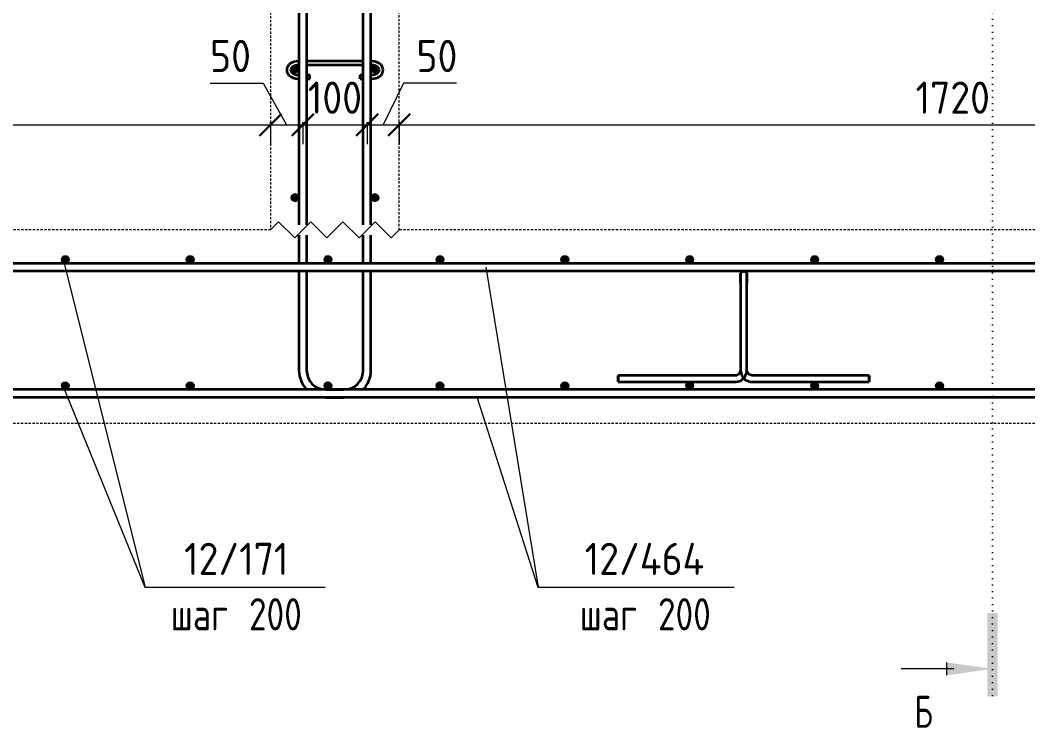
# Model space of a CAD drawing. Header units: millimetres. Extents: x 28954 to 49618, y -2651 to 78735.
# Drawn here: x 38555 to 40121, y -2473 to -1374 of the extents above; entities that cross this region are included whole.
import ezdxf

# ---------------------------------------------------------------- set-up
doc = ezdxf.new("R2010")
doc.units = ezdxf.units.MM
doc.linetypes.add('01 Штриховая _4 мм_', pattern=[6, 3.5, -2.5])
doc.linetypes.add('04 Пунктир 10мм', pattern=[10, 0, -10])
for name, color, linetype, lineweight in [('AA_Dim', 7, 'Continuous', 9), ('AA_Dim-20', 7, 'Continuous', 9), ('AA_Oformlenie', 7, 'Continuous', 9), ('AA_Razrez', 7, 'Continuous', 9), ('AA_Vinoska', 7, 'Continuous', 9), ('KR_Armatura', 7, 'Continuous', 20), ('KR_Armatura_Tonkie', 7, 'Continuous', 20)]:
    doc.layers.add(name, color=color, linetype=linetype, lineweight=lineweight)
doc.layers.add('AF_Stena_Опалубка', color=7, linetype='Continuous', lineweight=20, true_color=0x0063c6)
doc.layers.add('KR_Fundament', color=7, linetype='Continuous', lineweight=20, true_color=0x804000)
doc.styles.add('ISOCPEUR', font='isocpeur.TTF', dxfattribs={"width": 0.7, "height": 50})
doc.styles.add('ISOCPEUR_1', font='isocpeur.TTF', dxfattribs={"width": 0.9, "height": 50})
doc.styles.add('ISOCPEUR_2', font='isocpeur.TTF', dxfattribs={"width": 0.8, "height": 50})
doc.dimstyles.new('00_Точн_3_знака__прозр_', dxfattribs={"dimscale": 304.8, "dimtxt": 50.137748, "dimasz": 0.111549, "dimexe": 0.098425, "dimexo": 0.065617, "dimgap": 0.006562, "dimtad": 1, "dimdec": 3, "dimrnd": 0.001, "dimdsep": 46, "dimtxsty": 'ISOCPEUR_1', "dimblk1": 'OBLIQUE', "dimblk2": 'OBLIQUE', "dimsah": 1, "dimcen": 0.09, "dimdle": 0.098425, "dimazin": 0, "dimtfac": 1, "dimtdec": 4, "dimtix": 1, "dimtmove": 0, "dimatfit": 3, "dimfxl": 1, "dimtvp": 1, "dimtolj": 1, "dimtzin": 0, "dimlwd": 18, "dimlwe": 18, "dimarcsym": 2})
doc.dimstyles.new('00_Точн_3_знака__прозр__1', dxfattribs={"dimscale": 304.8, "dimtxt": 50.137748, "dimasz": 0.111549, "dimexe": 0.098425, "dimexo": 0.065617, "dimgap": 0.006562, "dimtad": 1, "dimdec": 3, "dimrnd": 0.001, "dimdsep": 46, "dimtxsty": 'ISOCPEUR_1', "dimblk1": 'OBLIQUE', "dimblk2": 'OBLIQUE', "dimsah": 1, "dimcen": 0.09, "dimdle": 0.098425, "dimazin": 0, "dimtfac": 1, "dimtdec": 4, "dimtix": 1, "dimtmove": 1, "dimatfit": 3, "dimfxl": 1, "dimtvp": 1, "dimtolj": 1, "dimtzin": 0, "dimlwd": 18, "dimlwe": 18, "dimarcsym": 2})

# ---------------------------------------------------------------- blocks, each defined once
blk = doc.blocks.new('261_Лягушка _НесАрм_РабПлоск_ - 10 А240-3794697-А-А Арм')
at = {"layer": 'KR_Armatura_Tonkie', "lineweight": 35}
for p, q in [((-30379.8, -1781.5), (-30379.8, -1918.5)), ((-30379.8, -1781.5), (-30379.8, -1918.5)), ((-30369.8, -1918.5), (-30369.8, -1781.5)), ((-30369.8, -1918.5), (-30369.8, -1781.5)), ((-30387.3, -1926), (-30569.8, -1926)), ((-30569.8, -1926), (-30569.8, -1936)), ((-30569.8, -1936), (-30569.8, -1926)), ((-30179.8, -1926), (-30362.3, -1926)), ((-30179.8, -1936), (-30179.8, -1926)), ((-30179.8, -1926), (-30179.8, -1936)), ((-30569.8, -1936), (-30387.3, -1936)), ((-30362.3, -1936), (-30179.8, -1936))]:
    blk.add_line(p, q, dxfattribs=at)
at = {"layer": 'KR_Armatura_Tonkie', "lineweight": 35, "flags": 128}
for points in [[(-30379.8, -1769), (-30378, -1765.1), (-30373.8, -1764.1), (-30370.4, -1766.7), (-30369.8, -1769)], [(-30379.8, -1769), (-30379.8, -1770.9), (-30379.8, -1776.1), (-30379.8, -1781.5)], [(-30379.8, -1781.5), (-30379.8, -1774.8), (-30379.8, -1770.2), (-30379.8, -1769)], [(-30369.8, -1781.5), (-30369.8, -1774.8), (-30369.8, -1770.2), (-30369.8, -1769)], [(-30369.8, -1769), (-30369.8, -1770.9), (-30369.8, -1776.1), (-30369.8, -1781.5)], [(-30387.3, -1936), (-30379.3, -1934.1), (-30373.1, -1928.7), (-30370, -1921), (-30369.8, -1918.5)], [(-30379.8, -1918.5), (-30381.7, -1923.5), (-30386.5, -1925.9), (-30387.3, -1926)], [(-30379.8, -1918.5), (-30377.9, -1926.5), (-30372.5, -1932.7), (-30364.9, -1935.8), (-30362.3, -1936)], [(-30362.3, -1926), (-30367.3, -1924.1), (-30369.8, -1919.4), (-30369.8, -1918.5)]]:
    blk.add_lwpolyline(points, dxfattribs=at)
blk = doc.blocks.new('Последовательность узлов - 3мм масшт20 маскировка-904226-А-А Арм')
at = {"layer": 'AA_Oformlenie'}
for p, q in [((-31880.1, -270), (-31867.6, -257.5)), ((-31842.6, -282.5), (-31867.6, -257.5)), ((-31830.1, -270), (-31817.6, -257.5)), ((-31792.6, -282.5), (-31817.6, -257.5)), ((-31780.1, -270), (-31767.6, -257.5)), ((-31742.6, -282.5), (-31767.6, -257.5)), ((-31730.1, -270), (-31717.6, -257.5)), ((-31692.6, -282.5), (-31717.6, -257.5)), ((-31830.1, -270), (-31842.6, -282.5)), ((-31780.1, -270), (-31792.6, -282.5)), ((-31730.1, -270), (-31742.6, -282.5)), ((-31680.1, -270), (-31692.6, -282.5))]:
    blk.add_line(p, q, dxfattribs=at)
blk = doc.blocks.new('Разрез - Номер узла_ сзади-394133-А-А Арм')
at = {"layer": 'AA_Razrez'}
for points in [[(-30750.2, -2295), (-30766.2, -2295), (-30766.2, -2424.1), (-30750.2, -2424.1)], [(-30829, -2371.7), (-30829, -2391.5), (-30758.3, -2381.6)]]:
    blk.add_hatch(color=256, dxfattribs=at).paths.add_polyline_path(points)
for p, q in [((-30829, -2391.5), (-30829, -2371.7)), ((-30818.3, -2381.6), (-30900.2, -2381.6))]:
    blk.add_line(p, q, dxfattribs=at)
blk = doc.blocks.new('DIMBLOCK62-А-А Арм')
at = {"layer": 'AA_Dim-20', "color": 30, "lineweight": 30, "true_color": 0xff8000, "transparency": 16777216}
for p, q in [((36744.6, -1536.8), (36761.6, -1519.8)), ((38944.6, -1536.8), (38961.6, -1519.8)), ((36744.6, -1536.8), (36727.6, -1553.8)), ((38944.6, -1536.8), (38927.6, -1553.8))]:
    blk.add_line(p, q, dxfattribs=at)
at = {"layer": 'AA_Dim-20', "color": 30, "lineweight": 18, "true_color": 0xff8000, "transparency": 16777216}
for p, q in [((36744.6, -1532.7), (36744.6, -1566.8)), ((36744.6, -1536.8), (36744.6, -1532.7)), ((38944.6, -1532.7), (38944.6, -1566.8)), ((38944.6, -1536.8), (38944.6, -1532.7)), ((36744.6, -1536.8), (38944.6, -1536.8))]:
    blk.add_line(p, q, dxfattribs=at)
at = {"layer": 'AA_Dim-20', "color": 0, "lineweight": 18, "transparency": 16777216, "insert": (37782.2, -1469.6), "char_height": 50, "width": 149.846, "attachment_point": 1, "line_spacing_factor": 1.135194, "style": 'ISOCPEUR_1'}
blk.add_mtext('2200', dxfattribs=at)
blk = doc.blocks.new('_Oblique')
at = {"color": 0, "linetype": 'ByBlock', "lineweight": -2}
blk.add_line((-0.5, -0.5), (0.5, 0.5), dxfattribs=at)
blk = doc.blocks.new('DIMBLOCK63-А-А Арм')
at = {"layer": 'AA_Dim-20', "color": 30, "lineweight": 18, "true_color": 0xff8000, "transparency": 16777216}
for p, q in [((38850.5, -1472), (38932.9, -1472)), ((38932.9, -1472), (38969.6, -1536.8)), ((38944.6, -1532.7), (38944.6, -1566.8)), ((38944.6, -1536.8), (38944.6, -1532.7)), ((38994.6, -1532.7), (38994.6, -1566.8)), ((38994.6, -1536.8), (38994.6, -1532.7)), ((38944.6, -1536.8), (38994.6, -1536.8))]:
    blk.add_line(p, q, dxfattribs=at)
at = {"layer": 'AA_Dim-20', "color": 30, "lineweight": 30, "true_color": 0xff8000, "transparency": 16777216}
for p, q in [((38944.6, -1536.8), (38961.6, -1519.8)), ((38994.6, -1536.8), (39011.6, -1519.8)), ((38944.6, -1536.8), (38927.6, -1553.8)), ((38994.6, -1536.8), (38977.6, -1553.8))]:
    blk.add_line(p, q, dxfattribs=at)
at = {"layer": 'AA_Dim-20', "color": 0, "lineweight": 18, "transparency": 16777216, "insert": (38850.5, -1404.9), "char_height": 50, "width": 74.923, "attachment_point": 1, "line_spacing_factor": 1.135194, "style": 'ISOCPEUR_1'}
blk.add_mtext('50', dxfattribs=at)
blk = doc.blocks.new('DIMBLOCK64-А-А Арм')
at = {"layer": 'AA_Dim-20', "color": 30, "lineweight": 30, "true_color": 0xff8000, "transparency": 16777216}
for p, q in [((38994.6, -1536.8), (39011.6, -1519.8)), ((39094.6, -1536.8), (39111.6, -1519.8)), ((38994.6, -1536.8), (38977.6, -1553.8)), ((39094.6, -1536.8), (39077.6, -1553.8))]:
    blk.add_line(p, q, dxfattribs=at)
at = {"layer": 'AA_Dim-20', "color": 30, "lineweight": 18, "true_color": 0xff8000, "transparency": 16777216}
for p, q in [((38994.6, -1532.7), (38994.6, -1566.8)), ((38994.6, -1536.8), (38994.6, -1532.7)), ((39094.6, -1532.7), (39094.6, -1566.8)), ((39094.6, -1536.8), (39094.6, -1532.7)), ((38994.6, -1536.8), (39094.6, -1536.8))]:
    blk.add_line(p, q, dxfattribs=at)
at = {"layer": 'AA_Dim-20', "color": 0, "lineweight": 18, "transparency": 16777216, "insert": (39002.5, -1469.6), "char_height": 50, "width": 101.032, "attachment_point": 1, "line_spacing_factor": 1.135194, "style": 'ISOCPEUR_1'}
blk.add_mtext('100', dxfattribs=at)
blk = doc.blocks.new('DIMBLOCK65-А-А Арм')
at = {"layer": 'AA_Dim-20', "color": 30, "lineweight": 18, "true_color": 0xff8000, "transparency": 16777216}
for p, q in [((39151.3, -1472), (39119.6, -1536.8)), ((39233.7, -1472), (39151.3, -1472)), ((39094.6, -1532.7), (39094.6, -1566.8)), ((39094.6, -1536.8), (39094.6, -1532.7)), ((39144.6, -1532.7), (39144.6, -1566.8)), ((39144.6, -1536.8), (39144.6, -1532.7)), ((39094.6, -1536.8), (39144.6, -1536.8))]:
    blk.add_line(p, q, dxfattribs=at)
at = {"layer": 'AA_Dim-20', "color": 30, "lineweight": 30, "true_color": 0xff8000, "transparency": 16777216}
for p, q in [((39094.6, -1536.8), (39111.6, -1519.8)), ((39144.6, -1536.8), (39161.6, -1519.8)), ((39094.6, -1536.8), (39077.6, -1553.8)), ((39144.6, -1536.8), (39127.6, -1553.8))]:
    blk.add_line(p, q, dxfattribs=at)
at = {"layer": 'AA_Dim-20', "color": 0, "lineweight": 18, "transparency": 16777216, "insert": (39171.3, -1404.9), "char_height": 50, "width": 74.923, "attachment_point": 1, "line_spacing_factor": 1.135194, "style": 'ISOCPEUR_1'}
blk.add_mtext('50', dxfattribs=at)
blk = doc.blocks.new('DIMBLOCK66-А-А Арм')
at = {"layer": 'AA_Dim-20', "color": 30, "lineweight": 30, "true_color": 0xff8000, "transparency": 16777216}
for p, q in [((39144.6, -1536.8), (39161.6, -1519.8)), ((40864.6, -1536.8), (40881.6, -1519.8)), ((39144.6, -1536.8), (39127.6, -1553.8)), ((40864.6, -1536.8), (40847.6, -1553.8))]:
    blk.add_line(p, q, dxfattribs=at)
at = {"layer": 'AA_Dim-20', "color": 30, "lineweight": 18, "true_color": 0xff8000, "transparency": 16777216}
for p, q in [((39144.6, -1532.7), (39144.6, -1566.8)), ((39144.6, -1536.8), (39144.6, -1532.7)), ((40864.6, -1532.7), (40864.6, -1566.8)), ((40864.6, -1536.8), (40864.6, -1532.7)), ((39144.6, -1536.8), (40864.6, -1536.8))]:
    blk.add_line(p, q, dxfattribs=at)
at = {"layer": 'AA_Dim-20', "color": 0, "lineweight": 18, "transparency": 16777216, "insert": (39946.9, -1469.6), "char_height": 50, "width": 138.494, "attachment_point": 1, "line_spacing_factor": 1.135194, "style": 'ISOCPEUR_1'}
blk.add_mtext('1720', dxfattribs=at)
blk = doc.blocks.new('042_М_Арматуры - Диам длина поз _ Комментарий-2260297-А-А Арм')
at = {"layer": 'AA_Vinoska'}
blk.add_line((-33880.8, -2220.4), (-33600.8, -2220.4), dxfattribs=at)

msp = doc.modelspace()

# ---------------------------------------------------------------- hatches: boundary and pattern name
at = {"layer": 'KR_Armatura'}
h = msp.add_hatch(color=256, dxfattribs=at)
edge = h.paths.add_edge_path()
edge.add_arc((38982.6234, -1450), 6, 0, 360)
for points in [[(38982.6234, -1456), (38987.8195, -1453), (38987.8195, -1447), (38982.6234, -1444), (38977.4272, -1447), (38977.4272, -1453)], [(39106.6234, -1456), (39111.8195, -1453), (39111.8195, -1447), (39106.6234, -1444), (39101.4272, -1447), (39101.4272, -1453)], [(38982.6234, -1656), (38987.8195, -1653), (38987.8195, -1647), (38982.6234, -1644), (38977.4272, -1647), (38977.4272, -1653)], [(39106.6234, -1656), (39111.8195, -1653), (39111.8195, -1647), (39106.6234, -1644), (39101.4272, -1647), (39101.4272, -1653)], [(38622.54, -1751.1962), (38628.54, -1751.1962), (38631.54, -1746), (38628.54, -1740.8038), (38622.54, -1740.8038), (38619.54, -1746)], [(38816.6234, -1751.1962), (38822.6234, -1751.1962), (38825.6234, -1746), (38822.6234, -1740.8038), (38816.6234, -1740.8038), (38813.6234, -1746)], [(39030.7067, -1751.1962), (39036.7067, -1751.1962), (39039.7067, -1746), (39036.7067, -1740.8038), (39030.7067, -1740.8038), (39027.7067, -1746)], [(39204.79, -1751.1962), (39210.79, -1751.1962), (39213.79, -1746), (39210.79, -1740.8038), (39204.79, -1740.8038), (39201.79, -1746)], [(39398.8734, -1751.1962), (39404.8734, -1751.1962), (39407.8734, -1746), (39404.8734, -1740.8038), (39398.8734, -1740.8038), (39395.8734, -1746)], [(39592.9567, -1751.1962), (39598.9567, -1751.1962), (39601.9567, -1746), (39598.9567, -1740.8038), (39592.9567, -1740.8038), (39589.9567, -1746)], [(39787.04, -1751.1962), (39793.04, -1751.1962), (39796.04, -1746), (39793.04, -1740.8038), (39787.04, -1740.8038), (39784.04, -1746)], [(39981.1234, -1751.1962), (39987.1234, -1751.1962), (39990.1234, -1746), (39987.1234, -1740.8038), (39981.1234, -1740.8038), (39978.1234, -1746)], [(38622.54, -1947.1962), (38628.54, -1947.1962), (38631.54, -1942), (38628.54, -1936.8038), (38622.54, -1936.8038), (38619.54, -1942)], [(38816.6234, -1947.1962), (38822.6234, -1947.1962), (38825.6234, -1942), (38822.6234, -1936.8038), (38816.6234, -1936.8038), (38813.6234, -1942)], [(39030.7067, -1947.1962), (39036.7067, -1947.1962), (39039.7067, -1942), (39036.7067, -1936.8038), (39030.7067, -1936.8038), (39027.7067, -1942)], [(39204.79, -1947.1962), (39210.79, -1947.1962), (39213.79, -1942), (39210.79, -1936.8038), (39204.79, -1936.8038), (39201.79, -1942)], [(39398.8734, -1947.1962), (39404.8734, -1947.1962), (39407.8734, -1942), (39404.8734, -1936.8038), (39398.8734, -1936.8038), (39395.8734, -1942)], [(39592.9567, -1947.1962), (39598.9567, -1947.1962), (39601.9567, -1942), (39598.9567, -1936.8038), (39592.9567, -1936.8038), (39589.9567, -1942)], [(39787.04, -1947.1962), (39793.04, -1947.1962), (39796.04, -1942), (39793.04, -1936.8038), (39787.04, -1936.8038), (39784.04, -1942)], [(39981.1234, -1947.1962), (39987.1234, -1947.1962), (39990.1234, -1942), (39987.1234, -1936.8038), (39981.1234, -1936.8038), (39978.1234, -1942)]]:
    msp.add_hatch(color=256, dxfattribs=at).paths.add_polyline_path(points)
h = msp.add_hatch(color=256, dxfattribs=at)
edge = h.paths.add_edge_path()
edge.add_arc((39106.6234, -1450), 6, 0, 360)
h = msp.add_hatch(color=256, dxfattribs=at)
edge = h.paths.add_edge_path()
edge.add_arc((38982.6234, -1650), 6, 0, 360)
h = msp.add_hatch(color=256, dxfattribs=at)
edge = h.paths.add_edge_path()
edge.add_arc((39106.6234, -1650), 6, 0, 360)
h = msp.add_hatch(color=256, dxfattribs=at)
edge = h.paths.add_edge_path()
edge.add_arc((38625.54, -1746), 6, 0, 360)
h = msp.add_hatch(color=256, dxfattribs=at)
edge = h.paths.add_edge_path()
edge.add_arc((38819.6234, -1746), 6, 0, 360)
h = msp.add_hatch(color=256, dxfattribs=at)
edge = h.paths.add_edge_path()
edge.add_arc((39033.7067, -1746), 6, 0, 360)
h = msp.add_hatch(color=256, dxfattribs=at)
edge = h.paths.add_edge_path()
edge.add_arc((39207.79, -1746), 6, 0, 360)
h = msp.add_hatch(color=256, dxfattribs=at)
edge = h.paths.add_edge_path()
edge.add_arc((39401.8734, -1746), 6, 0, 360)
h = msp.add_hatch(color=256, dxfattribs=at)
edge = h.paths.add_edge_path()
edge.add_arc((39595.9567, -1746), 6, 0, 360)
h = msp.add_hatch(color=256, dxfattribs=at)
edge = h.paths.add_edge_path()
edge.add_arc((39790.04, -1746), 6, 0, 360)
h = msp.add_hatch(color=256, dxfattribs=at)
edge = h.paths.add_edge_path()
edge.add_arc((39984.1234, -1746), 6, 0, 360)
h = msp.add_hatch(color=256, dxfattribs=at)
edge = h.paths.add_edge_path()
edge.add_arc((38625.54, -1942), 6, 0, 360)
h = msp.add_hatch(color=256, dxfattribs=at)
edge = h.paths.add_edge_path()
edge.add_arc((38819.6234, -1942), 6, 0, 360)
h = msp.add_hatch(color=256, dxfattribs=at)
edge = h.paths.add_edge_path()
edge.add_arc((39033.7067, -1942), 6, 0, 360)
h = msp.add_hatch(color=256, dxfattribs=at)
edge = h.paths.add_edge_path()
edge.add_arc((39207.79, -1942), 6, 0, 360)
h = msp.add_hatch(color=256, dxfattribs=at)
edge = h.paths.add_edge_path()
edge.add_arc((39401.8734, -1942), 6, 0, 360)
h = msp.add_hatch(color=256, dxfattribs=at)
edge = h.paths.add_edge_path()
edge.add_arc((39595.9567, -1942), 6, 0, 360)
h = msp.add_hatch(color=256, dxfattribs=at)
edge = h.paths.add_edge_path()
edge.add_arc((39790.04, -1942), 6, 0, 360)
h = msp.add_hatch(color=256, dxfattribs=at)
edge = h.paths.add_edge_path()
edge.add_arc((39984.1234, -1942), 6, 0, 360)

# ---------------------------------------------------------------- linework, layer by layer
at = {"layer": 'AA_Razrez', "color": 7, "linetype": '04 Пунктир 10мм', "true_color": 0xffffff}
msp.add_line((40066.3934, 627.2579), (40066.3934, -2441.601), dxfattribs=at)
at = {"layer": 'AA_Vinoska'}
for p, q in [((38622.0296, -1746), (38749.9656, -2254.7967)), ((39278.9537, -1758), (39360.3662, -2254.7967)), ((38621.2786, -1940.3105), (38749.2084, -2254.7967)), ((39265.2152, -1959.0754), (39360.1919, -2254.7967)), ((38749.9656, -2254.7967), (38749.2084, -2254.7967)), ((39360.1919, -2254.7967), (39384.8155, -2254.7967)), ((39360.3662, -2254.7967), (39384.8155, -2254.7967))]:
    msp.add_line(p, q, dxfattribs=at)
at = {"layer": 'AF_Stena_Опалубка', "linetype": '01 Штриховая _4 мм_'}
for p, q in [((38944.6234, -270), (38944.6234, -1700)), ((39144.6234, -1700), (39144.6234, -270))]:
    msp.add_line(p, q, dxfattribs=at)
at = {"layer": 'KR_Armatura'}
for p, q in [((38982.6234, -1444), (38977.4272, -1447)), ((38977.4272, -1447), (38977.4272, -1453)), ((38977.4272, -1453), (38982.6234, -1456)), ((38987.8195, -1447), (38982.6234, -1444)), ((38982.6234, -1456), (38987.8195, -1453)), ((38987.8195, -1453), (38987.8195, -1447)), ((39106.6234, -1444), (39101.4272, -1447)), ((39101.4272, -1447), (39101.4272, -1453)), ((39101.4272, -1453), (39106.6234, -1456)), ((39111.8195, -1447), (39106.6234, -1444)), ((39106.6234, -1456), (39111.8195, -1453)), ((39111.8195, -1453), (39111.8195, -1447)), ((38982.6234, -1644), (38977.4272, -1647)), ((38987.8195, -1647), (38982.6234, -1644)), ((39106.6234, -1644), (39101.4272, -1647)), ((39111.8195, -1647), (39106.6234, -1644)), ((38977.4272, -1647), (38977.4272, -1653)), ((38977.4272, -1653), (38982.6234, -1656)), ((38982.6234, -1656), (38987.8195, -1653)), ((38987.8195, -1653), (38987.8195, -1647)), ((39101.4272, -1647), (39101.4272, -1653)), ((39101.4272, -1653), (39106.6234, -1656)), ((39106.6234, -1656), (39111.8195, -1653)), ((39111.8195, -1653), (39111.8195, -1647)), ((38622.54, -1740.8038), (38619.54, -1746)), ((38619.54, -1746), (38622.54, -1751.1962)), ((38628.54, -1740.8038), (38622.54, -1740.8038)), ((38622.54, -1751.1962), (38628.54, -1751.1962)), ((38631.54, -1746), (38628.54, -1740.8038)), ((38628.54, -1751.1962), (38631.54, -1746)), ((38816.6234, -1740.8038), (38813.6234, -1746)), ((38813.6234, -1746), (38816.6234, -1751.1962)), ((38822.6234, -1740.8038), (38816.6234, -1740.8038)), ((38816.6234, -1751.1962), (38822.6234, -1751.1962)), ((38825.6234, -1746), (38822.6234, -1740.8038)), ((38822.6234, -1751.1962), (38825.6234, -1746)), ((39030.7067, -1740.8038), (39027.7067, -1746)), ((39027.7067, -1746), (39030.7067, -1751.1962)), ((39036.7067, -1740.8038), (39030.7067, -1740.8038)), ((39030.7067, -1751.1962), (39036.7067, -1751.1962)), ((39039.7067, -1746), (39036.7067, -1740.8038)), ((39036.7067, -1751.1962), (39039.7067, -1746)), ((39204.79, -1740.8038), (39201.79, -1746)), ((39201.79, -1746), (39204.79, -1751.1962)), ((39210.79, -1740.8038), (39204.79, -1740.8038)), ((39204.79, -1751.1962), (39210.79, -1751.1962)), ((39213.79, -1746), (39210.79, -1740.8038)), ((39210.79, -1751.1962), (39213.79, -1746)), ((39398.8734, -1740.8038), (39395.8734, -1746)), ((39395.8734, -1746), (39398.8734, -1751.1962)), ((39404.8734, -1740.8038), (39398.8734, -1740.8038)), ((39398.8734, -1751.1962), (39404.8734, -1751.1962)), ((39407.8734, -1746), (39404.8734, -1740.8038)), ((39404.8734, -1751.1962), (39407.8734, -1746)), ((39592.9567, -1740.8038), (39589.9567, -1746)), ((39589.9567, -1746), (39592.9567, -1751.1962)), ((39598.9567, -1740.8038), (39592.9567, -1740.8038)), ((39592.9567, -1751.1962), (39598.9567, -1751.1962)), ((39601.9567, -1746), (39598.9567, -1740.8038)), ((39598.9567, -1751.1962), (39601.9567, -1746)), ((39787.04, -1740.8038), (39784.04, -1746)), ((39784.04, -1746), (39787.04, -1751.1962)), ((39793.04, -1740.8038), (39787.04, -1740.8038)), ((39787.04, -1751.1962), (39793.04, -1751.1962)), ((39796.04, -1746), (39793.04, -1740.8038)), ((39793.04, -1751.1962), (39796.04, -1746)), ((39981.1234, -1740.8038), (39978.1234, -1746)), ((39978.1234, -1746), (39981.1234, -1751.1962)), ((39987.1234, -1740.8038), (39981.1234, -1740.8038)), ((39981.1234, -1751.1962), (39987.1234, -1751.1962)), ((39990.1234, -1746), (39987.1234, -1740.8038)), ((39987.1234, -1751.1962), (39990.1234, -1746)), ((38622.54, -1936.8038), (38619.54, -1942)), ((38628.54, -1936.8038), (38622.54, -1936.8038)), ((38631.54, -1942), (38628.54, -1936.8038)), ((38816.6234, -1936.8038), (38813.6234, -1942)), ((38822.6234, -1936.8038), (38816.6234, -1936.8038)), ((38825.6234, -1942), (38822.6234, -1936.8038)), ((39030.7067, -1936.8038), (39027.7067, -1942)), ((39036.7067, -1936.8038), (39030.7067, -1936.8038)), ((39039.7067, -1942), (39036.7067, -1936.8038)), ((39204.79, -1936.8038), (39201.79, -1942)), ((39210.79, -1936.8038), (39204.79, -1936.8038)), ((39213.79, -1942), (39210.79, -1936.8038)), ((39398.8734, -1936.8038), (39395.8734, -1942)), ((39404.8734, -1936.8038), (39398.8734, -1936.8038)), ((39407.8734, -1942), (39404.8734, -1936.8038)), ((39592.9567, -1936.8038), (39589.9567, -1942)), ((39598.9567, -1936.8038), (39592.9567, -1936.8038)), ((39601.9567, -1942), (39598.9567, -1936.8038)), ((39787.04, -1936.8038), (39784.04, -1942)), ((39793.04, -1936.8038), (39787.04, -1936.8038)), ((39796.04, -1942), (39793.04, -1936.8038)), ((39981.1234, -1936.8038), (39978.1234, -1942)), ((39987.1234, -1936.8038), (39981.1234, -1936.8038)), ((39990.1234, -1942), (39987.1234, -1936.8038)), ((38619.54, -1942), (38622.54, -1947.1962)), ((38622.54, -1947.1962), (38628.54, -1947.1962)), ((38628.54, -1947.1962), (38631.54, -1942)), ((38813.6234, -1942), (38816.6234, -1947.1962)), ((38816.6234, -1947.1962), (38822.6234, -1947.1962)), ((38822.6234, -1947.1962), (38825.6234, -1942)), ((39027.7067, -1942), (39030.7067, -1947.1962)), ((39030.7067, -1947.1962), (39036.7067, -1947.1962)), ((39036.7067, -1947.1962), (39039.7067, -1942)), ((39201.79, -1942), (39204.79, -1947.1962)), ((39204.79, -1947.1962), (39210.79, -1947.1962)), ((39210.79, -1947.1962), (39213.79, -1942)), ((39395.8734, -1942), (39398.8734, -1947.1962)), ((39398.8734, -1947.1962), (39404.8734, -1947.1962)), ((39404.8734, -1947.1962), (39407.8734, -1942)), ((39589.9567, -1942), (39592.9567, -1947.1962)), ((39592.9567, -1947.1962), (39598.9567, -1947.1962)), ((39598.9567, -1947.1962), (39601.9567, -1942)), ((39784.04, -1942), (39787.04, -1947.1962)), ((39787.04, -1947.1962), (39793.04, -1947.1962)), ((39793.04, -1947.1962), (39796.04, -1942)), ((39978.1234, -1942), (39981.1234, -1947.1962)), ((39981.1234, -1947.1962), (39987.1234, -1947.1962)), ((39987.1234, -1947.1962), (39990.1234, -1942))]:
    msp.add_line(p, q, dxfattribs=at)
for centre in [(38982.6234, -1450), (39106.6234, -1450), (38982.6234, -1650), (39106.6234, -1650), (38625.54, -1746), (38819.6234, -1746), (39033.7067, -1746), (39207.79, -1746), (39401.8734, -1746), (39595.9567, -1746), (39790.04, -1746), (39984.1234, -1746), (38625.54, -1942), (38819.6234, -1942), (39033.7067, -1942), (39207.79, -1942), (39401.8734, -1942), (39595.9567, -1942), (39790.04, -1942), (39984.1234, -1942)]:
    msp.add_circle(centre, 6, dxfattribs=at)
at = {"layer": 'KR_Armatura_Tonkie', "lineweight": 35}
for p, q in [((38988.6234, -278), (38988.6234, -1692)), ((39000.6234, -278), (39000.6234, -1692)), ((39088.6234, -1692), (39088.6234, -278)), ((39100.6234, -1692), (39100.6234, -278)), ((38978.0082, -1440.0751), (38975.2847, -1441.6571)), ((38981.0399, -1438.9283), (38978.0082, -1440.0751)), ((38984.2792, -1438.233), (38981.0399, -1438.9283)), ((38987.6234, -1438), (38984.2792, -1438.233)), ((38988.6234, -1438), (38987.6234, -1438)), ((39088.6234, -1438), (39000.6234, -1438)), ((39101.6234, -1438), (39100.6234, -1438)), ((39101.8335, -1438.0009), (39101.6234, -1438)), ((39105.7913, -1438.3638), (39101.8335, -1438.0009)), ((39109.7549, -1439.4462), (39105.7913, -1438.3638)), ((39112.645, -1440.8128), (39109.7549, -1439.4462)), ((38970.0237, -1448.725), (38969.6234, -1451.6066)), ((38969.6234, -1451.6066), (38970.0237, -1454.4882)), ((38971.1766, -1446.0313), (38970.0237, -1448.725)), ((38970.0237, -1454.4882), (38971.1766, -1457.1819)), ((38972.9708, -1443.6534), (38971.1766, -1446.0313)), ((38975.2847, -1441.6571), (38972.9708, -1443.6534)), ((38975.9885, -1450.3353), (38975.6234, -1451.6066)), ((38975.6234, -1451.6066), (38976.3537, -1454.1492)), ((38976.3537, -1449.064), (38975.9885, -1450.3353)), ((38977.3318, -1447.7743), (38976.3537, -1449.064)), ((38976.3537, -1454.1492), (38977.3318, -1455.4389)), ((38978.7488, -1446.5561), (38977.3318, -1447.7743)), ((38977.3318, -1455.4389), (38979.6132, -1457.2109)), ((38979.6132, -1446.0023), (38978.7488, -1446.5561)), ((38981.613, -1445.0587), (38979.6132, -1446.0023)), ((38983.8983, -1444.39), (38981.613, -1445.0587)), ((38985.7354, -1444.0984), (38983.8983, -1444.39)), ((38987.6234, -1444), (38985.7354, -1444.0984)), ((38988.6234, -1444), (38987.6234, -1444)), ((39088.6234, -1444), (39000.6234, -1444)), ((39101.6234, -1444), (39100.6234, -1444)), ((39102.2552, -1444.011), (39101.6234, -1444)), ((39104.7448, -1444.2719), (39102.2552, -1444.011)), ((39107.6337, -1445.0587), (39104.7448, -1444.2719)), ((39109.6335, -1446.0023), (39107.6337, -1445.0587)), ((39111.9149, -1447.7743), (39109.6335, -1446.0023)), ((39110.4979, -1456.6571), (39111.9149, -1455.4389)), ((39112.893, -1449.064), (39111.9149, -1447.7743)), ((39111.9149, -1455.4389), (39112.893, -1454.1492)), ((39116.2759, -1443.6534), (39112.645, -1440.8128)), ((39113.6234, -1451.6066), (39112.893, -1449.064)), ((39112.893, -1454.1492), (39113.2582, -1452.8779)), ((39113.2582, -1452.8779), (39113.6234, -1451.6066)), ((39118.0701, -1446.0313), (39116.2759, -1443.6534)), ((39119.223, -1448.725), (39118.0701, -1446.0313)), ((39118.0701, -1457.1819), (39119.223, -1454.4882)), ((39119.6234, -1451.6066), (39119.223, -1448.725)), ((39119.223, -1454.4882), (39119.6234, -1451.6066)), ((38971.1766, -1457.1819), (38972.9708, -1459.5598)), ((38972.9708, -1459.5598), (38976.6017, -1462.4004)), ((38976.6017, -1462.4004), (38979.4918, -1463.767)), ((38979.4918, -1463.767), (38983.4554, -1464.8494)), ((38979.6132, -1457.2109), (38981.613, -1458.1545)), ((38981.613, -1458.1545), (38984.5019, -1458.9413)), ((38983.4554, -1464.8494), (38987.4132, -1465.2123)), ((38984.5019, -1458.9413), (38986.9915, -1459.2022)), ((38986.9915, -1459.2022), (38987.6234, -1459.2132)), ((38987.4132, -1465.2123), (38987.6234, -1465.2132)), ((38987.6234, -1459.2132), (38988.6234, -1459.2132)), ((38987.6234, -1465.2132), (38988.6234, -1465.2132)), ((39000.6234, -1459.2132), (39005.6234, -1459.2132)), ((39000.6234, -1465.2132), (39005.6234, -1465.2132)), ((39005.6234, -1465.2132), (39005.6234, -1459.2132)), ((39083.6234, -1459.2132), (39088.6234, -1459.2132)), ((39083.6234, -1465.2132), (39083.6234, -1459.2132)), ((39083.6234, -1465.2132), (39088.6234, -1465.2132)), ((39100.6234, -1459.2132), (39101.6234, -1459.2132)), ((39100.6234, -1465.2132), (39101.6234, -1465.2132)), ((39101.6234, -1459.2132), (39103.5114, -1459.1148)), ((39101.6234, -1465.2132), (39104.9676, -1464.9802)), ((39103.5114, -1459.1148), (39105.3484, -1458.8232)), ((39104.9676, -1464.9802), (39108.2069, -1464.2849)), ((39105.3484, -1458.8232), (39107.6337, -1458.1545)), ((39107.6337, -1458.1545), (39109.6335, -1457.2109)), ((39108.2069, -1464.2849), (39111.2385, -1463.1382)), ((39109.6335, -1457.2109), (39110.4979, -1456.6571)), ((39111.2385, -1463.1382), (39113.962, -1461.5561)), ((39113.962, -1461.5561), (39116.2759, -1459.5598)), ((39116.2759, -1459.5598), (39118.0701, -1457.1819)), ((38988.6234, -1708), (38988.6234, -1752)), ((39000.6234, -1708), (39000.6234, -1752)), ((39088.6234, -1752), (39088.6234, -1708)), ((39100.6234, -1752), (39100.6234, -1708)), ((41124.6234, -1752), (36484.6234, -1752)), ((41124.6234, -1764), (36484.6234, -1764)), ((38988.6234, -1764), (38988.6234, -1918)), ((39000.6234, -1764), (39000.6234, -1918)), ((39088.6234, -1918), (39088.6234, -1764)), ((39100.6234, -1918), (39100.6234, -1764)), ((41124.6234, -1948), (36484.6234, -1948)), ((39030.6234, -1948), (39058.6234, -1948)), ((41124.6234, -1960), (36484.6234, -1960)), ((39030.6234, -1960), (39058.6234, -1960))]:
    msp.add_line(p, q, dxfattribs=at)
for centre, radius, start, end in [((39030.6234, -1918), 42, 180, 225.6776046), ((39030.6234, -1918), 30, 180, 270), ((39058.6234, -1918), 30, 270, 360), ((39058.6234, -1918), 42, 314.3223954, 0)]:
    msp.add_arc(centre, radius, start, end, dxfattribs=at)
at = {"layer": 'KR_Fundament', "linetype": '01 Штриховая _4 мм_'}
for p, q in [((38944.6234, -1700), (36444.6234, -1700)), ((40864.6234, -1700), (39144.6234, -1700)), ((36444.6234, -2000), (41164.6234, -2000))]:
    msp.add_line(p, q, dxfattribs=at)

# ---------------------------------------------------------------- block references
at = {"layer": 'AA_Oformlenie'}
msp.add_blockref('Последовательность узлов - 3мм масшт20 маскировка-904226-А-А Арм', (70824.685, -1430), dxfattribs=at)
at = {"layer": 'AA_Razrez'}
msp.add_blockref('Разрез - Номер узла_ сзади-394133-А-А Арм', (70824.685, 0), dxfattribs=at)
at = {"layer": 'AA_Vinoska'}
for p in [(72629.9852, -34.3485), (73265.5923, -34.3485)]:
    msp.add_blockref('042_М_Арматуры - Диам длина поз _ Комментарий-2260297-А-А Арм', p, dxfattribs=at)
at = {"layer": 'KR_Armatura_Tonkie', "lineweight": 35}
msp.add_blockref('261_Лягушка _НесАрм_РабПлоск_ - 10 А240-3794697-А-А Арм', (70054.685, 0), dxfattribs=at)

# ---------------------------------------------------------------- texts
at = {"layer": 'AA_Razrez', "insert": (39945.2108, -2423.1057), "char_height": 50, "width": 33.670875, "attachment_point": 1, "style": 'ISOCPEUR'}
msp.add_mtext('\\fISOCPEUR|b0|i0|c204|p34|;\\W.7;Б', dxfattribs=at)
at = {"layer": 'AA_Vinoska', "char_height": 50, "attachment_point": 1}
for s, insert, width, style in [('12/171', (38810.2012, -2185.7917), 199.139175, 'ISOCPEUR_1'), ('12/464', (39432.7583, -2185.7917), 230.886, 'ISOCPEUR_1'), (' 200', (38885.5495, -2271.7727), 133.4008, 'ISOCPEUR_2'), (' 200', (39521.1566, -2271.7727), 133.4008, 'ISOCPEUR_2'), ('шаг', (38789.2412, -2271.7727), 116.7257, 'ISOCPEUR_2'), ('шаг', (39424.8483, -2271.7727), 116.7257, 'ISOCPEUR_2')]:
    msp.add_mtext(s, dxfattribs=dict(at, insert=insert, width=width, style=style))

# ---------------------------------------------------------------- dimensions: what is measured, and where the dimension line sits
at = {"layer": 'AA_Dim', "color": 30, "lineweight": 18, "true_color": 0xff8000}
for base, p1, p2, picture, middle in [((38994.6234, -1536.7627), (38944.6234, -1512.7211), (38994.6234, -1512.7211), 'DIMBLOCK63-А-А Арм', (38887.9226, -1438.2467)), ((39144.6234, -1536.7627), (39094.6234, -1512.7211), (39144.6234, -1512.7211), 'DIMBLOCK65-А-А Арм', (39208.7754, -1438.2467))]:
    dim = msp.add_linear_dim(base=base, p1=p1, p2=p2, dimstyle='00_Точн_3_знака__прозр__1', override={"dimpost": '<>', "dimfxl": 50}, dxfattribs=at)
    dim.commit()
    dim.dimension.update_dxf_attribs({"geometry": picture, "text_midpoint": middle, "dimtype": 160})
for base, p1, p2, override, picture, middle in [((38944.6234, -1536.7627), (36744.6234, -1512.7211), (38944.6234, -1512.7211), {"dimpost": '<>', "dimfxl": 2200}, 'DIMBLOCK62-А-А Арм', (37844.6234, -1509.7627)), ((39094.6234, -1536.7627), (38994.6234, -1512.7211), (39094.6234, -1512.7211), {"dimpost": '<>', "dimfxl": 100}, 'DIMBLOCK64-А-А Арм', (39044.6234, -1509.7627)), ((40864.6234, -1536.7627), (39144.6234, -1512.7211), (40864.6234, -1512.7211), {"dimpost": '<>', "dimfxl": 1720}, 'DIMBLOCK66-А-А Арм', (40004.6234, -1509.7627))]:
    dim = msp.add_linear_dim(base=base, p1=p1, p2=p2, dimstyle='00_Точн_3_знака__прозр_', override=override, dxfattribs=at)
    dim.commit()
    dim.dimension.update_dxf_attribs({"geometry": picture, "text_midpoint": middle})

doc.saveas('drawing.dxf')
